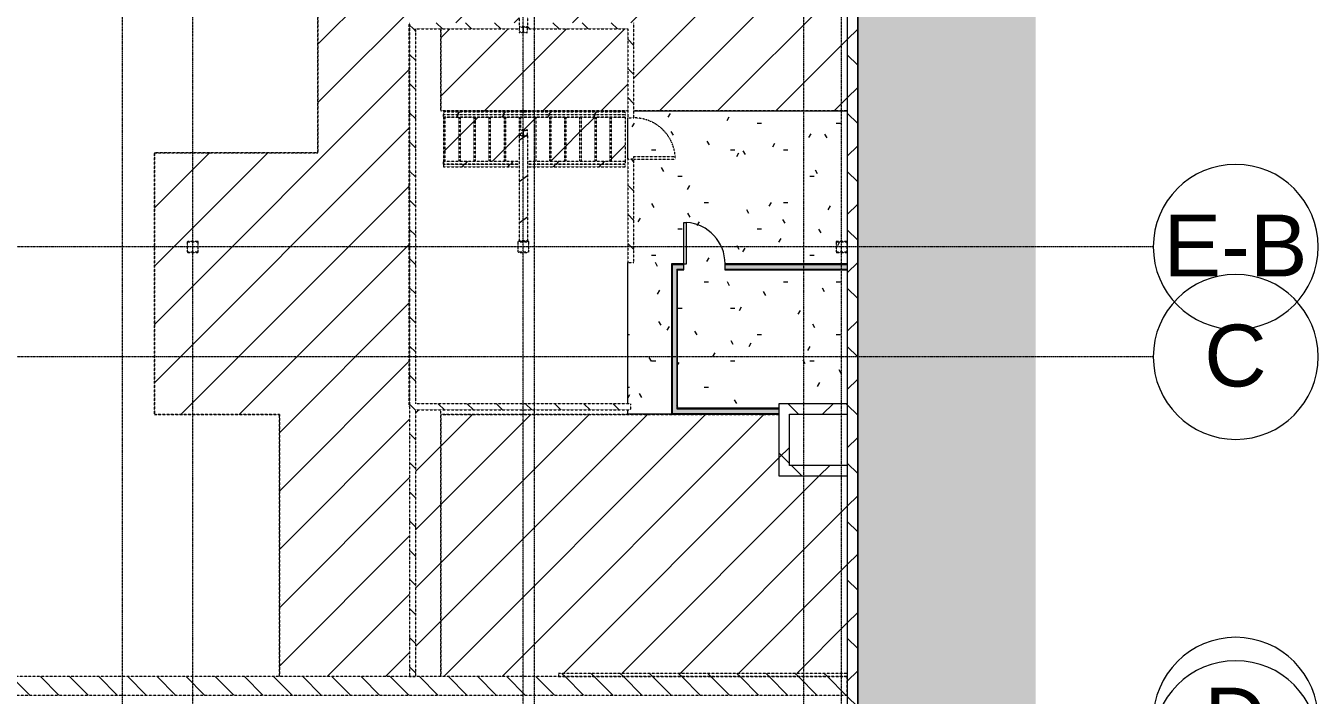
# Model space of a CAD drawing. Header units: inches. Extents: x -4124 to 2030, y 10168 to 14873.
# Drawn here: x 1090 to 2030, y 10835 to 11322 of the extents above; entities that cross this region are included whole.
import ezdxf

# ---------------------------------------------------------------- set-up
doc = ezdxf.new("R2010")
doc.units = ezdxf.units.IN
doc.header["$MEASUREMENT"] = 0
doc.linetypes.add('Demolished', pattern=[0.1875, 0.125, -0.0625])
doc.linetypes.add('Grid Line 1_2_', pattern=[0.875, 0.5, -0.125, 0.125, -0.125])
for name, color, linetype, lineweight in [('A-DOOR', 31, 'Demolished', 9), ('A-FLOR', 192, 'Demolished', 9), ('A-FLOR-HRAL', 11, 'Demolished', 9), ('A-FLOR-PATT', 8, 'Demolished', 9), ('A-ROOF', 132, 'Demolished', 9), ('A-ROOF-PATT', 132, 'Demolished', 9), ('A-WALL', 113, 'Continuous', 9), ('A-WALL-PATT', 111, 'Continuous', 13), ('I-WALL', 2, 'Demolished', 9), ('S-BEAM', 12, 'Continuous', 9), ('S-COLS', 52, 'Continuous', 9), ('S-GRID', 1, 'Continuous', 9), ('S-GRID-IDEN', 1, 'Continuous', 9), ('S-STRS', 31, 'Demolished', 9)]:
    doc.layers.add(name, color=color, linetype=linetype, lineweight=lineweight)
doc.styles.add('Arial', font='arial.ttf', dxfattribs={"height": 45})
pattern_1 = [(51.925, (2588.747, 0), (-16.61813, 21.213395), [])]
pattern_2 = [(45, (3272.782, 0), (-21.2132, 21.2132), [])]
pattern_3 = [(51.925, (-700.975, 0), (-16.61813, 21.213395), [])]
pattern_4 = [(0, (3272.782, 0), (76.8, 19.2), [3.168, -54.432, 3.168, -54.432, -307.2]), (0, (3272.782, 0), (76.8, 19.2), [-115.2, 3.168, -112.032, 3.168, -54.432, -134.4]), (0, (3272.782, 0), (76.8, 19.2), [-288, 3.168, -35.232, 3.168, -92.832]), (120, (3301.582, 9.6), (-55.027688, 56.91075), [3.168, -54.432, 3.168, -54.432, -307.2]), (120, (3301.582, 9.6), (-55.027688, 56.91075), [-115.2, 3.168, -112.032, 3.168, -54.432, -134.4]), (120, (3301.582, 9.6), (-55.027688, 56.91075), [-288, 3.168, -35.232, 3.168, -92.832]), (240, (3311.182, 48), (-21.772312, -76.11075), [3.168, -54.432, 3.168, -54.432, -307.2]), (240, (3311.182, 48), (-21.772312, -76.11075), [-115.2, 3.168, -112.032, 3.168, -54.432, -134.4]), (240, (3311.182, 48), (-21.772312, -76.11075), [-288, 3.168, -35.232, 3.168, -92.832])]
pattern_5 = [(135, (3272.782, 0), (-10.606602, -10.606602), [])]
pattern_6 = [(45, (3272.782, 0), (-21.2132, 21.2132), []), (135, (3272.782, 0), (-21.2132, -21.2132), [])]
pattern_7 = [(35.264, (0, 5713.223), (-21.21295, 15.00037), [])]
pattern_8 = [(35.264, (0, 5568.672), (-7.07116, 24.99999), [])]

# ---------------------------------------------------------------- blocks, each defined once
blk = doc.blocks.new('HSS-Hollow Structural Section-Column - HSS8X8X1_4-V41-DEMO PLAN - MEZZ')
at = {"layer": 'S-COLS', "linetype": 'Demolished'}
h = blk.add_hatch(dxfattribs=at)
h.set_pattern_fill('FP_16', color=1, style=0, pattern_type=2)
h.set_pattern_definition([(135, (2061.703, -11161.395), (-10.606602, -10.606602), [])])
h.paths.add_polyline_path([(4, -3.53), (4, 3.53), (3.77, 3.53), (3.77, -3.53)], flags=0)
h.paths.add_polyline_path([(3.53, -4), (3.86, -3.86), (4, -3.53), (3.66, -3.77)], flags=0)
h.paths.add_polyline_path([(3.53, -4), (3.53, -3.77), (-3.53, -3.77), (-3.53, -4)], flags=0)
h.paths.add_polyline_path([(-4, -3.53), (-3.77, -3.53), (-3.77, 3.53), (-4, 3.53)], flags=0)
h.paths.add_polyline_path([(-3.53, -4), (-3.77, -3.66), (-4, -3.53), (-3.77, -3.9), (-3.7, -3.93)], flags=0)
h.paths.add_polyline_path([(3.53, 4), (-3.53, 4), (-3.53, 3.77), (3.53, 3.77)], flags=0)
h.paths.add_polyline_path([(4, 3.53), (3.77, 3.9), (3.53, 4), (3.77, 3.66)], flags=0)
h.paths.add_polyline_path([(-4, 3.53), (-3.66, 3.77), (-3.53, 4), (-3.86, 3.86)], flags=0)
at = {"layer": 'S-COLS', "color": 10, "linetype": 'Demolished', "lineweight": 15}
for p, q in [((-4, 3.53), (-4, -3.53)), ((-3.77, -3.53), (-3.77, 3.53)), ((3.53, 4), (-3.53, 4)), ((-3.53, 3.77), (3.53, 3.77)), ((3.77, 3.53), (3.77, -3.53)), ((4, -3.53), (4, 3.53)), ((3.53, -3.77), (-3.53, -3.77)), ((-3.53, -4), (3.53, -4))]:
    blk.add_line(p, q, dxfattribs=at)
for centre, radius, start, end in [((-3.53, 3.53), 0.466, 90, 180), ((-3.53, 3.53), 0.233, 90, 180), ((3.53, 3.53), 0.466, 360, 90), ((3.53, 3.53), 0.233, 0, 90), ((-3.53, -3.53), 0.466, 180, 270), ((-3.53, -3.53), 0.233, 180, 270), ((3.53, -3.53), 0.466, 270, 360), ((3.53, -3.53), 0.233, 270, 0)]:
    blk.add_arc(centre, radius, start, end, dxfattribs=at)
blk = doc.blocks.new('HSS-Hollow Structural Section-Column - HSS8X8X1_4-V43-DEMO PLAN - MEZZ')
at = {"layer": 'S-COLS', "linetype": 'Demolished'}
h = blk.add_hatch(dxfattribs=at)
h.set_pattern_fill('FP_28', color=1, style=0, pattern_type=2)
h.set_pattern_definition([(135, (1821.203, -11161.395), (-10.606602, -10.606602), [])])
h.paths.add_polyline_path([(-3, -4), (3.53, -4), (3.53, -3.77), (-3.53, -3.77), (-3.53, -4)], flags=0)
h.paths.add_polyline_path([(-4, -3.53), (-3.77, -3.53), (-3.77, 3.53), (-4, 3.53)], flags=0)
h.paths.add_polyline_path([(-3.53, -4), (-3.77, -3.66), (-4, -3.53), (-3.77, -3.9), (-3.7, -3.93)], flags=0)
h.paths.add_polyline_path([(4, -3.53), (4, 3.53), (3.77, 3.53), (3.77, -3.53)], flags=0)
h.paths.add_polyline_path([(3.53, -4), (3.86, -3.86), (4, -3.53), (3.66, -3.77)], flags=0)
h.paths.add_polyline_path([(-3.53, 4), (-3.53, 3.77), (3.53, 3.77), (3.53, 4), (-3, 4)], flags=0)
h.paths.add_polyline_path([(-4, 3.53), (-3.66, 3.77), (-3.53, 4), (-3.86, 3.86)], flags=0)
h.paths.add_polyline_path([(4, 3.53), (3.77, 3.9), (3.53, 4), (3.77, 3.66)], flags=0)
at = {"layer": 'S-COLS', "color": 10, "linetype": 'Demolished', "lineweight": 15}
for p, q in [((-4, 3.53), (-4, -3.53)), ((-3.77, -3.53), (-3.77, 3.53)), ((3.53, 4), (-3.53, 4)), ((-3.53, 3.77), (3.53, 3.77)), ((3.77, 3.53), (3.77, -3.53)), ((4, -3.53), (4, 3.53)), ((3.53, -3.77), (-3.53, -3.77)), ((-3.53, -4), (3.53, -4))]:
    blk.add_line(p, q, dxfattribs=at)
for centre, radius, start, end in [((-3.53, 3.53), 0.466, 90, 180), ((-3.53, 3.53), 0.233, 90, 180), ((3.53, 3.53), 0.466, 360, 90), ((3.53, 3.53), 0.233, 0, 90), ((-3.53, -3.53), 0.466, 180, 270), ((-3.53, -3.53), 0.233, 180, 270), ((3.53, -3.53), 0.466, 270, 360), ((3.53, -3.53), 0.233, 270, 0)]:
    blk.add_arc(centre, radius, start, end, dxfattribs=at)
blk = doc.blocks.new('Top Rail Type - Top Rail_Internal_-1228903-DEMO PLAN - MEZZ')
at = {"layer": 'A-FLOR-HRAL'}
h = blk.add_hatch(dxfattribs=at)
h.set_pattern_fill('FP_55', color=20, style=0, pattern_type=2)
h.set_pattern_definition(pattern_3)
h.paths.add_polyline_path([(-1758.2, 11221.65), (-1747.2, 11221.65), (-1747.2, 11223.65), (-1818.2, 11223.65), (-1818.2, 11221.65), (-1782.92, 11221.65)], flags=0)
h.paths.add_polyline_path([(-1866.54, 11221.65), (-1824.2, 11221.65), (-1824.2, 11223.65), (-1879.2, 11223.65), (-1879.2, 11221.65)], flags=0)
at = {"layer": 'A-FLOR-HRAL', "color": 1}
for p, q in [((-1879.2, 11221.65), (-1879.2, 11223.65)), ((-1879.2, 11223.65), (-1824.2, 11223.65)), ((-1824.2, 11221.65), (-1879.2, 11221.65)), ((-1818.2, 11223.65), (-1747.2, 11223.65)), ((-1747.2, 11221.65), (-1818.2, 11221.65)), ((-1747.2, 11223.65), (-1747.2, 11221.65))]:
    blk.add_line(p, q, dxfattribs=at)
blk = doc.blocks.new('Top Rail Type - Top Rail_Internal_-V44-DEMO PLAN - MEZZ')
at = {"layer": 'A-FLOR-HRAL', "color": 1}
for p, q in [((-1879.2, 11223.65), (-1879.2, 11221.65)), ((-1879.2, 11223.65), (-1824.2, 11223.65)), ((-1879.2, 11221.65), (-1824.2, 11221.65)), ((-1818.2, 11223.65), (-1747.2, 11223.65)), ((-1818.2, 11221.65), (-1747.2, 11221.65)), ((-1747.2, 11223.65), (-1747.2, 11221.65))]:
    blk.add_line(p, q, dxfattribs=at)
blk = doc.blocks.new('Top Rail Type - Top Rail_Internal_-1228914-DEMO PLAN - MEZZ')
at = {"layer": 'A-FLOR-HRAL'}
h = blk.add_hatch(dxfattribs=at)
h.set_pattern_fill('FP_55', color=20, style=0, pattern_type=2)
h.set_pattern_definition(pattern_3)
h.paths.add_polyline_path([(-1747.2, 11255.65), (-1747.2, 11257.65), (-1879.2, 11257.65), (-1879.2, 11255.65), (-1758.2, 11255.65)], flags=0)
at = {"layer": 'A-FLOR-HRAL', "color": 1}
for p, q in [((-1879.2, 11255.65), (-1879.2, 11257.65)), ((-1879.2, 11257.65), (-1747.2, 11257.65)), ((-1747.2, 11257.65), (-1747.2, 11255.65)), ((-1747.2, 11255.65), (-1879.2, 11255.65))]:
    blk.add_line(p, q, dxfattribs=at)
blk = doc.blocks.new('Top Rail Type - Top Rail_Internal_-V45-DEMO PLAN - MEZZ')
at = {"layer": 'A-FLOR-HRAL', "color": 1}
for p, q in [((-1879.2, 11257.65), (-1879.2, 11255.65)), ((-1879.2, 11257.65), (-1747.2, 11257.65)), ((-1747.2, 11257.65), (-1747.2, 11255.65)), ((-1879.2, 11255.65), (-1747.2, 11255.65))]:
    blk.add_line(p, q, dxfattribs=at)
blk = doc.blocks.new('Single-Flush - 30_ x 80_-1243739-DEMO PLAN - MEZZ')
at = {"layer": 'A-DOOR', "color": 10, "lineweight": 15}
for p, q in [((13, 2.25), (13, 32.25)), ((15, 32.25), (13, 32.25)), ((15, 2.25), (15, 32.25)), ((15, 2.25), (13, 2.25))]:
    blk.add_line(p, q, dxfattribs=at)
at = {"layer": 'A-DOOR', "color": 1}
blk.add_arc((15, 2.25), 30.07, 93.81407, 180, dxfattribs=at)
blk = doc.blocks.new('Single-Flush - 30_ x 80_-1225038-DEMO PLAN - MEZZ')
at = {"layer": 'A-DOOR', "linetype": 'Continuous'}
for p, q in [((13, -2.25), (13, -32.25)), ((15, -2.25), (13, -2.25)), ((15, -2.25), (15, -32.25)), ((15, -32.25), (13, -32.25))]:
    blk.add_line(p, q, dxfattribs=at)
blk.add_arc((15, -2.25), 30.07, 180, 266.18593, dxfattribs=at)
blk = doc.blocks.new('HSS-Hollow Structural Section-Column - HSS8X8X1_4-V49-DEMO PLAN - MEZZ')
at = {"layer": 'S-COLS', "linetype": 'Demolished'}
h = blk.add_hatch(dxfattribs=at)
h.set_pattern_fill('FP_40', color=1, style=0, pattern_type=2)
h.set_pattern_definition([(135, (1589.641, -11161.395), (-10.606602, -10.606602), [])])
h.paths.add_polyline_path([(4, -3.53), (4, 3.53), (3.77, 3.53), (3.77, -3.53)], flags=0)
h.paths.add_polyline_path([(3.53, -4), (3.86, -3.86), (4, -3.53), (3.66, -3.77)], flags=0)
h.paths.add_polyline_path([(3.53, -4), (3.53, -3.77), (-3.53, -3.77), (-3.53, -4)], flags=0)
h.paths.add_polyline_path([(-4, -3.53), (-3.77, -3.53), (-3.77, 3.53), (-4, 3.53)], flags=0)
h.paths.add_polyline_path([(-3.53, -4), (-3.77, -3.66), (-4, -3.53), (-3.77, -3.9), (-3.7, -3.93)], flags=0)
h.paths.add_polyline_path([(-3.53, 4), (-3.53, 3.77), (3.53, 3.77), (3.53, 4)], flags=0)
h.paths.add_polyline_path([(-4, 3.53), (-3.66, 3.77), (-3.53, 4), (-3.86, 3.86)], flags=0)
h.paths.add_polyline_path([(4, 3.53), (3.77, 3.9), (3.53, 4), (3.77, 3.66)], flags=0)
at = {"layer": 'S-COLS', "color": 10, "linetype": 'Demolished', "lineweight": 15}
for p, q in [((-4, 3.53), (-4, -3.53)), ((-3.77, -3.53), (-3.77, 3.53)), ((3.53, 4), (-3.53, 4)), ((-3.53, 3.77), (3.53, 3.77)), ((3.77, 3.53), (3.77, -3.53)), ((4, -3.53), (4, 3.53)), ((3.53, -3.77), (-3.53, -3.77)), ((-3.53, -4), (3.53, -4))]:
    blk.add_line(p, q, dxfattribs=at)
for centre, radius, start, end in [((-3.53, 3.53), 0.466, 90, 180), ((-3.53, 3.53), 0.233, 90, 180), ((3.53, 3.53), 0.466, 360, 90), ((3.53, 3.53), 0.233, 0, 90), ((-3.53, -3.53), 0.466, 180, 270), ((-3.53, -3.53), 0.233, 180, 270), ((3.53, -3.53), 0.466, 270, 360), ((3.53, -3.53), 0.233, 270, 0)]:
    blk.add_arc(centre, radius, start, end, dxfattribs=at)
blk = doc.blocks.new('Walls 1 - Walls 1-1277454-DEMO PLAN - MEZZ')
at = {"layer": 'A-ROOF', "linetype": 'Continuous'}
blk.add_hatch(color=161, dxfattribs=at).paths.add_polyline_path([(-1448.44, 10380.08), (-1448.44, 11927.42), (-1956.88, 11927.42), (-1956.83, 11915.82), (-1585.45, 11918.85), (-1585.45, 11774.15), (-1577.83, 11774.15), (-1577.83, 10643.01), (-1938.58, 10642.37), (-1938.58, 10381.41), (-1577.83, 10380.43)], flags=0)
blk.add_line((-1577.83, 11774.15), (-1577.83, 10643.01), dxfattribs=at)
blk = doc.blocks.new('W-Wide Flange - bracing-1594453-DEMO PLAN - MEZZ')
at = {"layer": 'S-BEAM', "linetype": 'Demolished'}
h = blk.add_hatch(dxfattribs=at)
h.set_pattern_fill('FP_66', color=20, style=0, pattern_type=2)
h.set_pattern_definition([(35.264, (0, 5717.198), (-21.21295, 15.00037), [])])
h.paths.add_polyline_path([(-1824.2, 11321.52), (-1818.2, 11321.52), (-1818.2, 11398.04), (-1824.2, 11398.04), (-1824.2, 11322.73)], flags=0)
h = blk.add_hatch(dxfattribs=at)
h.set_pattern_fill('FP_65', color=20, style=0, pattern_type=2)
h.set_pattern_definition(pattern_7)
h.paths.add_polyline_path([(-1824.2, 11317.55), (-1822, 11317.55), (-1822, 11321.26), (-1824.2, 11321.26), (-1824.2, 11319.9)], flags=0)
h = blk.add_hatch(dxfattribs=at)
h.set_pattern_fill('FP_65', color=20, style=0, pattern_type=2)
h.set_pattern_definition(pattern_7)
h.paths.add_polyline_path([(-1820.4, 11317.55), (-1818.2, 11317.57), (-1818.2, 11321.26), (-1820.4, 11321.26), (-1820.4, 11317.57)], flags=0)
at = {"layer": 'S-BEAM', "color": 1, "linetype": 'Demolished'}
for p, q in [((-1824.2, 11398.04), (-1818.2, 11398.04)), ((-1824.2, 11398.04), (-1824.2, 11321.52)), ((-1818.2, 11398.04), (-1818.2, 11321.52)), ((-1818.2, 11321.52), (-1824.2, 11321.52)), ((-1824.2, 11321.52), (-1824.2, 11321.26)), ((-1824.2, 11321.26), (-1822, 11321.26)), ((-1824.2, 11321.26), (-1824.2, 11317.55)), ((-1822, 11317.55), (-1824.2, 11317.55)), ((-1824.2, 11317.55), (-1824.2, 11317.28)), ((-1824.2, 11317.28), (-1818.2, 11317.28)), ((-1821.32, 11320.77), (-1821.32, 11318.03)), ((-1821.09, 11318.03), (-1821.09, 11320.77)), ((-1820.4, 11321.26), (-1818.2, 11321.26)), ((-1818.2, 11317.55), (-1820.4, 11317.55)), ((-1818.2, 11321.26), (-1818.2, 11321.52)), ((-1818.2, 11317.55), (-1818.2, 11321.26)), ((-1818.2, 11317.28), (-1818.2, 11317.55))]:
    blk.add_line(p, q, dxfattribs=at)
for centre, start_param, end_param in [((-1822, 11320.77), 0, 1.570796), ((-1822, 11318.03), 4.712389, 6.283185), ((-1820.4, 11320.77), 1.570796, 3.141593), ((-1820.4, 11318.03), 3.141593, 4.712389)]:
    blk.add_ellipse(centre, major_axis=(0.684, 0), ratio=0.707107, start_param=start_param, end_param=end_param, dxfattribs=at)
blk = doc.blocks.new('W-Wide Flange - bracing-1594724-DEMO PLAN - MEZZ')
at = {"layer": 'S-BEAM', "linetype": 'Demolished'}
h = blk.add_hatch(dxfattribs=at)
h.set_pattern_fill('FP_67', color=20, style=0, pattern_type=2)
h.set_pattern_definition(pattern_8)
h.paths.add_polyline_path([(-1822, 11242.53), (-1822, 11246.24), (-1824.2, 11246.24), (-1824.2, 11242.53)], flags=0)
h = blk.add_hatch(dxfattribs=at)
h.set_pattern_fill('FP_68', color=20, style=0, pattern_type=2)
h.set_pattern_definition([(35.264, (0, 5564.698), (-7.07116, 24.99999), [])])
h.paths.add_polyline_path([(-1818.2, 11165.75), (-1818.2, 11242.27), (-1824.2, 11242.27), (-1824.2, 11165.75)], flags=0)
h = blk.add_hatch(dxfattribs=at)
h.set_pattern_fill('FP_67', color=20, style=0, pattern_type=2)
h.set_pattern_definition(pattern_8)
h.paths.add_polyline_path([(-1820.4, 11242.53), (-1818.2, 11242.53), (-1818.2, 11246.24), (-1820.4, 11246.22), (-1820.4, 11242.73)], flags=0)
at = {"layer": 'S-BEAM', "color": 1, "linetype": 'Demolished'}
for p, q in [((-1818.2, 11246.51), (-1824.2, 11246.51)), ((-1824.2, 11246.51), (-1824.2, 11246.24)), ((-1824.2, 11246.24), (-1822, 11246.24)), ((-1824.2, 11246.24), (-1824.2, 11242.53)), ((-1822, 11242.53), (-1824.2, 11242.53)), ((-1824.2, 11242.53), (-1824.2, 11242.27)), ((-1824.2, 11242.27), (-1818.2, 11242.27)), ((-1824.2, 11242.27), (-1824.2, 11165.75)), ((-1821.32, 11245.76), (-1821.32, 11243.02)), ((-1821.09, 11243.02), (-1821.09, 11245.76)), ((-1820.4, 11246.24), (-1818.2, 11246.24)), ((-1818.2, 11242.53), (-1820.4, 11242.53)), ((-1818.2, 11246.24), (-1818.2, 11246.51)), ((-1818.2, 11242.53), (-1818.2, 11246.24)), ((-1818.2, 11242.27), (-1818.2, 11242.53)), ((-1818.2, 11242.27), (-1818.2, 11165.75)), ((-1818.2, 11165.75), (-1824.2, 11165.75))]:
    blk.add_line(p, q, dxfattribs=at)
for centre, start_param, end_param in [((-1822, 11245.76), 0, 1.570796), ((-1822, 11243.02), 4.712389, 6.283185), ((-1820.4, 11245.76), 1.570796, 3.141593), ((-1820.4, 11243.02), 3.141593, 4.712389)]:
    blk.add_ellipse(centre, major_axis=(0.684, 0), ratio=0.707107, start_param=start_param, end_param=end_param, dxfattribs=at)
blk = doc.blocks.new('Grid - Grid Head - Circle-50561-DEMO PLAN - MEZZ')
at = {"layer": 'S-GRID-IDEN'}
for start, end in [(360, 180), (180, 360)]:
    blk.add_arc((0, 0), 0.25, start, end, dxfattribs=at)

msp = doc.modelspace()

# ---------------------------------------------------------------- hatches: boundary and pattern name
at = {"layer": 'A-FLOR'}
h = msp.add_hatch(dxfattribs=at)
h.set_pattern_fill('FP_26', color=20, style=0, pattern_type=2)
h.set_pattern_definition(pattern_2)
h.paths.add_polyline_path([(1373.32844, 10848.82371), (1391.57844, 10848.82371), (1391.57844, 11042.77818), (1373.32844, 11042.77818), (1373.32844, 10888.74516)], flags=0)
h.paths.add_polyline_path([(1368.57844, 10848.82371), (1368.82844, 10848.82371), (1368.82844, 11045.02818), (1368.57844, 11045.02818), (1368.57844, 11324.39539), (1391.57844, 11324.39539), (1391.57844, 11439.89539), (1366.07844, 11439.89539), (1366.07844, 11402.89539), (1302.07844, 11402.89539), (1302.07844, 11229.89539), (1183.07844, 11229.89539), (1183.07844, 11039.39539), (1274.07844, 11039.39539), (1274.07844, 10848.82371), (1334.20344, 10848.82371)], flags=0)
h.paths.add_polyline_path([(1207.54444, 11157.39539), (1207.54444, 11157.62839), (1214.61244, 11157.62839), (1214.61244, 11157.39539)], flags=0)
h.paths.add_polyline_path([(1207.07844, 11157.86139), (1207.07844, 11164.92939), (1207.31144, 11164.92939), (1207.31144, 11157.86139)], flags=0)
h.paths.add_polyline_path([(1207.54444, 11157.39539), (1207.21493, 11157.53188), (1207.07844, 11157.86139), (1207.41701, 11157.62839)], flags=0)
h.paths.add_polyline_path([(1214.61244, 11157.39539), (1214.84544, 11157.73396), (1215.07844, 11157.86139), (1214.84544, 11157.4919), (1214.7772, 11157.46363)], flags=0)
h.paths.add_polyline_path([(1215.07844, 11164.92939), (1214.73987, 11165.16239), (1214.61244, 11165.39539), (1214.94195, 11165.2589), (1215.0102, 11165.09415)], flags=0)
h.paths.add_polyline_path([(1214.84544, 11157.86139), (1214.84544, 11164.92939), (1215.07844, 11164.92939), (1215.07844, 11157.86139)], flags=0)
h.paths.add_polyline_path([(1207.54444, 11165.39539), (1214.61244, 11165.39539), (1214.61244, 11165.16239), (1207.54444, 11165.16239)], flags=0)
h.paths.add_polyline_path([(1207.07844, 11164.92939), (1207.31144, 11165.29888), (1207.54444, 11165.39539), (1207.31144, 11165.05682)], flags=0)
h.paths.add_polyline_path([(1333.92219, 11407.39539), (1361.57844, 11407.39539), (1361.57844, 11536.39539), (1333.07844, 11536.39539), (1333.07844, 11407.39539)], flags=0)
h.paths.add_polyline_path([(1391.57844, 11444.39539), (1391.57844, 11705.88242), (1366.07844, 11705.88242), (1366.07844, 11444.39539), (1366.70152, 11444.39539)], flags=0)
h.paths.add_polyline_path([(1361.57844, 11540.89539), (1361.57844, 11562.93877), (1333.07844, 11562.93877), (1333.07844, 11540.89539), (1358.95344, 11540.89539)], flags=0)
h.paths.add_polyline_path([(1337.57844, 11567.43877), (1361.57844, 11567.43877), (1361.57844, 11705.88242), (1337.57844, 11705.88242), (1337.57844, 11570.89539)], flags=0)
h = msp.add_hatch(dxfattribs=at)
h.set_pattern_fill('FP_26', color=20, style=0, pattern_type=2)
h.set_pattern_definition(pattern_2)
h.paths.add_polyline_path([(1391.57844, 11260.27039), (1527.57844, 11260.27039), (1527.57844, 11319.89539), (1454.57844, 11319.89539), (1454.57844, 11317.28143), (1448.57844, 11317.28143), (1448.57844, 11319.89539), (1391.57844, 11319.89539), (1391.57844, 11304.21516)], flags=0)
h.paths.add_polyline_path([(1657.10128, 11260.27039), (1687.32844, 11260.27039), (1687.32844, 11528.39539), (1683.07844, 11528.39539), (1683.07844, 11705.88242), (1402.07844, 11705.88242), (1402.07844, 11528.39539), (1397.57844, 11528.39539), (1397.57844, 11705.88242), (1391.57844, 11705.88242), (1391.57844, 11444.39539), (1402.07844, 11444.39539), (1402.07844, 11324.39539), (1448.57844, 11324.39539), (1448.57844, 11398.04184), (1454.57844, 11398.04184), (1454.57844, 11324.39539), (1532.07844, 11324.39539), (1532.07844, 11260.27039)], flags=0)
h.paths.add_polyline_path([(1451.26299, 11317.69093), (1451.78526, 11317.79104), (1451.64368, 11318.03273), (1451.46321, 11318.03273), (1451.37162, 11317.79104)], flags=0)
h.paths.add_polyline_path([(1391.57844, 11324.39539), (1397.57844, 11324.39539), (1397.57844, 11439.89539), (1391.57844, 11439.89539), (1391.57844, 11365.39539)], flags=0)
h.paths.add_polyline_path([(1448.04444, 11398.39539), (1447.71493, 11398.53188), (1447.57844, 11398.86139), (1447.91701, 11398.62839)], flags=0)
h.paths.add_polyline_path([(1454.57844, 11398.39539), (1448.04444, 11398.39539), (1448.04444, 11398.62839), (1455.11244, 11398.62839), (1455.11244, 11398.39539)], flags=0)
h.paths.add_polyline_path([(1455.11244, 11398.39539), (1455.34544, 11398.73396), (1455.57844, 11398.86139), (1455.34544, 11398.4919), (1455.2772, 11398.46363)], flags=0)
h.paths.add_polyline_path([(1679.60694, 11398.39539), (1679.27743, 11398.53188), (1679.14094, 11398.86139), (1679.47951, 11398.62839)], flags=0)
h.paths.add_polyline_path([(1686.67494, 11398.39539), (1679.60694, 11398.39539), (1679.60694, 11398.62839), (1686.67494, 11398.62839)], flags=0)
h.paths.add_polyline_path([(1686.67494, 11398.39539), (1686.90794, 11398.73396), (1687.14094, 11398.86139), (1686.90794, 11398.4919), (1686.8397, 11398.46363)], flags=0)
h.paths.add_polyline_path([(1447.81144, 11398.86139), (1447.57844, 11398.86139), (1447.57844, 11405.92939), (1447.81144, 11405.92939)], flags=0)
h.paths.add_polyline_path([(1455.57844, 11405.92939), (1455.23987, 11406.16239), (1455.11244, 11406.39539), (1455.44195, 11406.2589), (1455.5102, 11406.09415)], flags=0)
h.paths.add_polyline_path([(1455.57844, 11398.86139), (1455.34544, 11398.86139), (1455.34544, 11405.92939), (1455.57844, 11405.92939)], flags=0)
h.paths.add_polyline_path([(1679.37394, 11398.86139), (1679.14094, 11398.86139), (1679.14094, 11405.92939), (1679.37394, 11405.92939)], flags=0)
h.paths.add_polyline_path([(1687.14094, 11405.92939), (1686.80237, 11406.16239), (1686.67494, 11406.39539), (1687.00445, 11406.2589), (1687.0727, 11406.09415)], flags=0)
h.paths.add_polyline_path([(1687.14094, 11398.86139), (1686.90794, 11398.86139), (1686.90794, 11405.92939), (1687.14094, 11405.92939)], flags=0)
h.paths.add_polyline_path([(1448.04444, 11406.39539), (1455.11244, 11406.39539), (1455.11244, 11406.16239), (1448.04444, 11406.16239)], flags=0)
h.paths.add_polyline_path([(1447.57844, 11405.92939), (1447.81144, 11406.29888), (1448.04444, 11406.39539), (1447.81144, 11406.05682)], flags=0)
h.paths.add_polyline_path([(1679.60694, 11406.39539), (1686.67494, 11406.39539), (1686.67494, 11406.16239), (1679.60694, 11406.16239)], flags=0)
h.paths.add_polyline_path([(1679.14094, 11405.92939), (1679.37394, 11406.29888), (1679.60694, 11406.39539), (1679.37394, 11406.05682)], flags=0)
h = msp.add_hatch(dxfattribs=at)
h.set_pattern_fill('FP_26', color=20, style=0, pattern_type=2)
h.set_pattern_definition(pattern_2)
h.paths.add_polyline_path([(1477.07844, 10848.82371), (1477.07844, 10851.14539), (1687.32844, 10851.14539), (1687.32844, 10994.77818), (1637.57844, 10994.77818), (1637.57844, 11039.39539), (1391.57844, 11039.39539), (1391.57844, 10848.82371), (1442.28668, 10848.82371)], flags=0)
at = {"layer": 'A-FLOR-PATT', "linetype": 'Continuous'}
h = msp.add_hatch(dxfattribs=at)
h.set_pattern_fill('FP_45', style=0, pattern_type=2)
h.set_pattern_definition(pattern_4)
h.paths.add_polyline_path([(1527.57844, 11039.65318), (1559.32844, 11039.65318), (1559.32844, 11149.14539), (1568.32844, 11149.14539), (1568.32844, 11144.64539), (1563.82844, 11144.64539), (1563.82844, 11044.15318), (1637.57844, 11044.15318), (1637.57844, 11047.27818), (1687.32844, 11047.27818), (1687.27354, 11144.64539), (1598.32844, 11144.64539), (1598.32844, 11149.14539), (1687.32844, 11149.14539), (1687.32844, 11260.27039), (1532.07844, 11260.27039), (1532.07844, 11255.14539), (1527.57844, 11255.14539), (1527.57844, 11225.14539), (1532.07844, 11225.14539), (1532.07844, 11149.96178), (1527.57844, 11149.96178), (1527.57844, 11047.27818), (1529.82844, 11047.27818), (1529.82844, 11042.77818), (1527.57844, 11042.77818)], flags=0)
h.paths.add_polyline_path([(1679.60694, 11157.39539), (1679.27743, 11157.53188), (1679.14094, 11157.86139), (1679.47951, 11157.62839)], flags=0)
h.paths.add_polyline_path([(1686.67494, 11157.39539), (1679.60694, 11157.39539), (1679.60694, 11157.62839), (1686.67494, 11157.62839)], flags=0)
h.paths.add_polyline_path([(1686.67494, 11157.39539), (1686.90794, 11157.73396), (1687.14094, 11157.86139), (1686.90794, 11157.4919), (1686.8397, 11157.46363)], flags=0)
h.paths.add_polyline_path([(1687.14094, 11164.92939), (1686.80237, 11165.16239), (1686.67494, 11165.39539), (1687.00445, 11165.2589), (1687.0727, 11165.09415)], flags=0)
h.paths.add_polyline_path([(1686.90794, 11157.86139), (1686.90794, 11164.92939), (1687.14094, 11164.92939), (1687.14094, 11157.86139)], flags=0)
h.paths.add_polyline_path([(1679.37394, 11157.86139), (1679.14094, 11157.86139), (1679.14094, 11164.92939), (1679.37394, 11164.92939)], flags=0)
h.paths.add_polyline_path([(1679.60694, 11165.39539), (1686.67494, 11165.39539), (1686.67494, 11165.16239), (1679.60694, 11165.16239)], flags=0)
h.paths.add_polyline_path([(1679.14094, 11164.92939), (1679.37394, 11165.29888), (1679.60694, 11165.39539), (1679.37394, 11165.05682)], flags=0)
at = {"layer": 'A-ROOF-PATT'}
h = msp.add_hatch(dxfattribs=at)
h.set_pattern_fill('FP_53', color=1, style=0, pattern_type=2)
h.set_pattern_definition(pattern_5)
h.paths.add_polyline_path([(1274.07844, 10835.38597), (1334.20344, 10835.38597), (1334.20344, 10848.82371), (246.57844, 10848.82371), (246.57844, 10835.38597), (1155.37753, 10835.38597)], flags=0)
h = msp.add_hatch(dxfattribs=at)
h.set_pattern_fill('FP_53', color=1, style=0, pattern_type=2)
h.set_pattern_definition(pattern_5)
h.paths.add_polyline_path([(1424.42218, 10835.38597), (1687.32844, 10835.38597), (1687.32844, 10848.82371), (1334.20344, 10848.82371), (1334.20344, 10835.38597), (1406.23941, 10835.38597)], flags=0)
at = {"layer": 'A-WALL-PATT', "lineweight": 9}
h = msp.add_hatch(dxfattribs=at)
h.set_pattern_fill('FP_64', style=0, pattern_type=2)
h.set_pattern_definition(pattern_6)
h.paths.add_polyline_path([(1687.32844, 10642.9944), (1694.95344, 10643.00784), (1694.95344, 11774.14539), (1687.32844, 11774.14539), (1687.32844, 10643.00784)], flags=0)
at = {"layer": 'A-WALL-PATT', "linetype": 'Demolished', "lineweight": 9}
h = msp.add_hatch(dxfattribs=at)
h.set_pattern_fill('FP_53', color=1, style=0, pattern_type=2)
h.set_pattern_definition(pattern_5)
h.paths.add_polyline_path([(1527.57844, 11319.89539), (1527.57844, 11324.39539), (1454.57844, 11324.39539), (1454.57844, 11319.89539), (1489.86003, 11319.89539)], flags=0)
h.paths.add_polyline_path([(1394.93194, 11319.89539), (1448.57844, 11319.89539), (1448.57844, 11324.39539), (1368.82844, 11324.39539), (1368.82844, 11319.89539), (1391.57844, 11319.89539)], flags=0)
h.paths.add_polyline_path([(1451.46321, 11320.77277), (1451.69368, 11320.77277), (1451.69368, 11321.03201), (1451.46321, 11321.01446)], flags=0)
h.paths.add_polyline_path([(1451.69368, 11321.19138), (1451.69368, 11321.20668), (1451.46321, 11321.19138)], flags=0)
h = msp.add_hatch(dxfattribs=at)
h.set_pattern_fill('FP_53', color=1, style=0, pattern_type=2)
h.set_pattern_definition(pattern_5)
h.paths.add_polyline_path([(1527.57844, 11149.96178), (1532.07844, 11149.96178), (1532.07844, 11225.14539), (1527.57844, 11225.14539)], flags=0)
h.paths.add_polyline_path([(1532.07844, 11255.14539), (1532.07844, 11324.39539), (1527.57844, 11324.39539), (1527.57844, 11255.14539)], flags=0)
h = msp.add_hatch(dxfattribs=at)
h.set_pattern_fill('FP_53', color=1, style=0, pattern_type=2)
h.set_pattern_definition(pattern_5)
h.paths.add_polyline_path([(1368.82844, 10848.82371), (1373.32844, 10848.82371), (1373.32844, 11319.89539), (1368.82844, 11319.89539), (1368.82844, 10888.74516)], flags=0)
at = {"layer": 'A-WALL-PATT', "lineweight": 9}
h = msp.add_hatch(dxfattribs=at)
h.set_pattern_fill('FP_69', style=0, pattern_type=2)
h.set_pattern_definition(pattern_4)
h.paths.add_polyline_path([(1563.82844, 11043.65318), (1563.82844, 11144.64539), (1563.32844, 11144.64539), (1563.32844, 11043.65318)], flags=0)
at = {"layer": 'A-WALL-PATT', "linetype": 'Demolished', "lineweight": 9}
h = msp.add_hatch(dxfattribs=at)
h.set_pattern_fill('FP_53', color=1, style=0, pattern_type=2)
h.set_pattern_definition(pattern_5)
h.paths.add_polyline_path([(1529.82844, 11042.77818), (1529.82844, 11047.27818), (1373.32844, 11047.27818), (1373.32844, 11042.77818), (1527.57844, 11042.77818)], flags=0)
at = {"layer": 'A-WALL-PATT', "lineweight": 9}
h = msp.add_hatch(dxfattribs=at)
h.set_pattern_fill('FP_64', style=0, pattern_type=2)
h.set_pattern_definition(pattern_6)
h.paths.add_polyline_path([(1637.57844, 10994.77818), (1645.20344, 10994.77818), (1645.20344, 11047.27818), (1637.57844, 11047.27818), (1637.57844, 10995.7229)], flags=0)
h = msp.add_hatch(dxfattribs=at)
h.set_pattern_fill('FP_64', style=0, pattern_type=2)
h.set_pattern_definition(pattern_6)
h.paths.add_polyline_path([(1687.32844, 11039.65318), (1687.32844, 11047.27818), (1645.20344, 11047.27818), (1645.20344, 11039.65318), (1685.99264, 11039.65318)], flags=0)
h = msp.add_hatch(dxfattribs=at)
h.set_pattern_fill('FP_69', style=0, pattern_type=2)
h.set_pattern_definition(pattern_4)
h.paths.add_polyline_path([(1563.32844, 11039.65318), (1637.57844, 11039.65318), (1637.57844, 11040.15318), (1559.82844, 11040.15318), (1559.83083, 11039.65318)], flags=0)
h = msp.add_hatch(dxfattribs=at)
h.set_pattern_fill('FP_64', style=0, pattern_type=2)
h.set_pattern_definition(pattern_6)
h.paths.add_polyline_path([(1645.20344, 10994.77818), (1687.32844, 10994.77818), (1687.32844, 11002.40318), (1645.20344, 11002.40318), (1645.20344, 10998.59068)], flags=0)
at = {"layer": 'A-WALL-PATT', "linetype": 'Demolished', "lineweight": 9}
h = msp.add_hatch(dxfattribs=at)
h.set_pattern_fill('FP_53', color=1, style=0, pattern_type=2)
h.set_pattern_definition(pattern_5)
h.paths.add_polyline_path([(1657.10128, 10848.82371), (1687.32844, 10848.82371), (1687.24361, 10851.14539), (1477.07844, 10851.14539), (1477.07844, 10848.82371), (1641.39094, 10848.82371)], flags=0)
at = {"layer": 'I-WALL', "linetype": 'Continuous'}
h = msp.add_hatch(color=133, dxfattribs=at)
h.paths.add_polyline_path([(1657.10128, 11145.14539), (1687.32844, 11145.14539), (1687.2756, 11148.64539), (1598.32844, 11148.64539), (1598.32844, 11145.14539)], flags=0)
h.paths.add_polyline_path([(1559.82844, 11145.14539), (1568.32844, 11145.14539), (1568.32844, 11148.64539), (1559.82844, 11148.64539)], flags=0)
for points in [[(1559.82844, 11040.15318), (1563.32844, 11040.15318), (1563.32844, 11145.14539), (1559.82844, 11145.14539), (1559.82844, 11096.48016)], [(1563.32844, 11040.15318), (1637.57844, 11040.15318), (1637.57844, 11043.65318), (1563.32844, 11043.65318)]]:
    msp.add_hatch(color=133, dxfattribs=at).paths.add_polyline_path(points, flags=0)
at = {"layer": 'S-STRS'}
h = msp.add_hatch(dxfattribs=at)
h.set_pattern_fill('FP_54', color=20, style=0, pattern_type=2)
h.set_pattern_definition(pattern_1)
h.paths.add_polyline_path([(1514.57844, 11257.64539), (1525.57844, 11257.64539), (1525.57844, 11259.64539), (1393.57844, 11259.64539), (1393.57844, 11257.64539), (1503.57844, 11257.64539)], flags=0)
h = msp.add_hatch(dxfattribs=at)
h.set_pattern_fill('FP_26', color=20, style=0, pattern_type=2)
h.set_pattern_definition(pattern_2)
h.paths.add_polyline_path([(1404.57844, 11223.64539), (1404.57844, 11255.64539), (1393.57844, 11255.64539), (1393.57844, 11223.64539)], flags=0)
h = msp.add_hatch(dxfattribs=at)
h.set_pattern_fill('FP_26', color=20, style=0, pattern_type=2)
h.set_pattern_definition(pattern_2)
h.paths.add_polyline_path([(1404.57844, 11223.64539), (1415.57844, 11223.64539), (1415.57844, 11255.64539), (1404.57844, 11255.64539)], flags=0)
h = msp.add_hatch(dxfattribs=at)
h.set_pattern_fill('FP_26', color=20, style=0, pattern_type=2)
h.set_pattern_definition(pattern_2)
h.paths.add_polyline_path([(1426.57844, 11223.64539), (1426.57844, 11255.64539), (1415.57844, 11255.64539), (1415.57844, 11223.64539)], flags=0)
h = msp.add_hatch(dxfattribs=at)
h.set_pattern_fill('FP_26', color=20, style=0, pattern_type=2)
h.set_pattern_definition(pattern_2)
h.paths.add_polyline_path([(1437.57844, 11223.64539), (1437.57844, 11255.64539), (1426.57844, 11255.64539), (1426.57844, 11223.64539)], flags=0)
h = msp.add_hatch(dxfattribs=at)
h.set_pattern_fill('FP_26', color=20, style=0, pattern_type=2)
h.set_pattern_definition(pattern_2)
h.paths.add_polyline_path([(1448.57844, 11223.64539), (1448.57844, 11255.64539), (1437.57844, 11255.64539), (1437.57844, 11223.64539), (1448.04972, 11223.64539)], flags=0)
h = msp.add_hatch(dxfattribs=at)
h.set_pattern_fill('FP_44', color=20, style=0, pattern_type=2)
h.set_pattern_definition(pattern_2)
h.paths.add_polyline_path([(1459.57844, 11223.64539), (1459.57844, 11255.64539), (1448.57844, 11255.64539), (1448.57844, 11246.50935), (1454.57844, 11246.50935), (1454.57844, 11223.64539)], flags=0)
h.paths.add_polyline_path([(1451.69368, 11242.53464), (1451.69368, 11242.55111), (1451.46321, 11242.53464)], flags=0)
h.paths.add_polyline_path([(1451.46321, 11242.71459), (1451.69368, 11242.77632), (1451.69368, 11243.01801), (1451.46321, 11243.01801), (1451.46321, 11242.77632)], flags=0)
h.paths.add_polyline_path([(1451.46321, 11245.75805), (1451.69368, 11245.75805), (1451.71697, 11246.01283), (1451.37162, 11245.99974), (1451.43991, 11245.88316)], flags=0)
h = msp.add_hatch(dxfattribs=at)
h.set_pattern_fill('FP_44', color=20, style=0, pattern_type=2)
h.set_pattern_definition(pattern_2)
h.paths.add_polyline_path([(1459.57844, 11223.64539), (1470.57844, 11223.64539), (1470.57844, 11255.64539), (1459.57844, 11255.64539), (1459.57844, 11226.31454)], flags=0)
h = msp.add_hatch(dxfattribs=at)
h.set_pattern_fill('FP_44', color=20, style=0, pattern_type=2)
h.set_pattern_definition(pattern_2)
h.paths.add_polyline_path([(1481.57844, 11223.64539), (1481.57844, 11255.64539), (1470.57844, 11255.64539), (1470.57844, 11223.64539)], flags=0)
h = msp.add_hatch(dxfattribs=at)
h.set_pattern_fill('FP_44', color=20, style=0, pattern_type=2)
h.set_pattern_definition(pattern_2)
h.paths.add_polyline_path([(1492.57844, 11223.64539), (1492.57844, 11255.64539), (1481.57844, 11255.64539), (1481.57844, 11223.64539), (1489.86003, 11223.64539)], flags=0)
h = msp.add_hatch(dxfattribs=at)
h.set_pattern_fill('FP_32', color=20, style=0, pattern_type=2)
h.set_pattern_definition(pattern_2)
h.paths.add_polyline_path([(1503.57844, 11223.64539), (1503.57844, 11255.64539), (1492.57844, 11255.64539), (1492.57844, 11223.64539)], flags=0)
h = msp.add_hatch(dxfattribs=at)
h.set_pattern_fill('FP_32', color=20, style=0, pattern_type=2)
h.set_pattern_definition(pattern_2)
h.paths.add_polyline_path([(1514.57844, 11223.64539), (1514.57844, 11255.64539), (1503.57844, 11255.64539), (1503.57844, 11223.64539)], flags=0)
h = msp.add_hatch(dxfattribs=at)
h.set_pattern_fill('FP_32', color=20, style=0, pattern_type=2)
h.set_pattern_definition(pattern_2)
h.paths.add_polyline_path([(1525.57844, 11223.64539), (1525.57844, 11255.64539), (1514.57844, 11255.64539), (1514.57844, 11223.64539)], flags=0)
h = msp.add_hatch(dxfattribs=at)
h.set_pattern_fill('FP_54', color=20, style=0, pattern_type=2)
h.set_pattern_definition(pattern_1)
h.paths.add_polyline_path([(1525.57844, 11219.64539), (1525.57844, 11221.64539), (1454.57844, 11221.64539), (1454.57844, 11219.64539), (1514.57844, 11219.64539)], flags=0)
h.paths.add_polyline_path([(1406.23941, 11219.64539), (1448.57844, 11219.64539), (1448.57844, 11221.64539), (1393.57844, 11221.64539), (1393.57844, 11219.64539)], flags=0)

# ---------------------------------------------------------------- linework, layer by layer
at = {"layer": 'A-FLOR', "color": 1}
for p, q in [((1302.07844, 11229.89539), (1302.07844, 11402.89539)), ((1302.07844, 11402.89539), (1302.07844, 11229.89539)), ((1368.57844, 11324.39539), (1368.57844, 11045.02818)), ((1368.57844, 11045.02818), (1368.57844, 11324.39539)), ((1391.57844, 11260.27039), (1391.57844, 11319.89539)), ((1391.57844, 11319.89539), (1391.57844, 11260.27039)), ((1527.57844, 11260.27039), (1391.57844, 11260.27039)), ((1391.57844, 11260.27039), (1527.57844, 11260.27039)), ((1687.32844, 11260.27039), (1532.07844, 11260.27039)), ((1532.07844, 11260.27039), (1687.32844, 11260.27039)), ((1183.07844, 11039.39539), (1183.07844, 11229.89539)), ((1183.07844, 11229.89539), (1302.07844, 11229.89539)), ((1302.07844, 11229.89539), (1183.07844, 11229.89539)), ((1183.07844, 11229.89539), (1183.07844, 11039.39539)), ((1368.57844, 11045.02818), (1368.82844, 11045.02818)), ((1368.82844, 11045.02818), (1368.57844, 11045.02818)), ((1391.57844, 10848.82371), (1391.57844, 11042.77818)), ((1391.57844, 10848.82371), (1391.57844, 11042.77818)), ((1274.07844, 11039.39539), (1183.07844, 11039.39539)), ((1183.07844, 11039.39539), (1274.07844, 11039.39539)), ((1274.07844, 10848.82371), (1274.07844, 11039.39539)), ((1274.07844, 11039.39539), (1274.07844, 10848.82371)), ((1391.57844, 11039.39539), (1637.57844, 11039.39539)), ((1637.57844, 11039.39539), (1391.57844, 11039.39539)), ((1391.57844, 11039.39539), (1391.57844, 10848.82371)), ((1391.57844, 11039.39539), (1391.57844, 10848.82371))]:
    msp.add_line(p, q, dxfattribs=at)
at = {"layer": 'A-FLOR', "linetype": 'Continuous'}
for p, q in [((1532.07844, 11260.27039), (1687.32844, 11260.27039)), ((1527.57844, 11225.14539), (1527.57844, 11255.14539)), ((1527.57844, 11047.27818), (1527.57844, 11149.96178)), ((1527.57844, 11039.65318), (1527.57844, 11042.77818)), ((1559.32844, 11039.65318), (1527.57844, 11039.65318))]:
    msp.add_line(p, q, dxfattribs=at)
at = {"layer": 'A-ROOF', "color": 10, "lineweight": 15}
for p, q in [((1687.32844, 10848.82371), (246.57844, 10848.82371)), ((1687.32844, 10835.38597), (1687.32844, 10848.82371)), ((246.57844, 10835.38597), (1687.32844, 10835.38597))]:
    msp.add_line(p, q, dxfattribs=at)
at = {"layer": 'A-WALL'}
for p, q in [((1694.95344, 10640.14539), (1694.95344, 11774.14539)), ((1687.32844, 11705.88242), (1687.32844, 10848.82371)), ((1559.82844, 11148.64539), (1568.32844, 11148.64539)), ((1559.82844, 11148.64539), (1559.82844, 11040.15318)), ((1563.32844, 11145.14539), (1568.32844, 11145.14539)), ((1563.32844, 11145.14539), (1563.32844, 11043.65318)), ((1598.32844, 11148.64539), (1687.32844, 11148.64539)), ((1598.32844, 11145.14539), (1687.32844, 11145.14539)), ((1563.32844, 11043.65318), (1637.57844, 11043.65318)), ((1637.57844, 11047.27818), (1637.57844, 10994.77818)), ((1687.32844, 11047.27818), (1637.57844, 11047.27818)), ((1559.82844, 11040.15318), (1637.57844, 11040.15318)), ((1645.20344, 11002.40318), (1645.20344, 11039.65318)), ((1645.20344, 11039.65318), (1687.32844, 11039.65318)), ((1637.57844, 10994.77818), (1687.32844, 10994.77818)), ((1687.32844, 11002.40318), (1645.20344, 11002.40318)), ((1687.32844, 10851.14539), (1687.32844, 10640.14539))]:
    msp.add_line(p, q, dxfattribs=at)
at = {"layer": 'I-WALL', "color": 10, "lineweight": 15}
for p, q in [((1368.82844, 11324.39539), (1368.82844, 10848.82371)), ((1532.07844, 11255.14539), (1532.07844, 11324.39539)), ((1373.32844, 11319.89539), (1448.57844, 11319.89539)), ((1373.32844, 11047.27818), (1373.32844, 11319.89539)), ((1454.57844, 11319.89539), (1527.57844, 11319.89539)), ((1527.57844, 11319.89539), (1527.57844, 11255.14539)), ((1527.57844, 11255.14539), (1532.07844, 11255.14539)), ((1527.57844, 11225.14539), (1527.57844, 11149.96178)), ((1532.07844, 11225.14539), (1527.57844, 11225.14539)), ((1532.07844, 11149.96178), (1532.07844, 11225.14539)), ((1527.57844, 11149.96178), (1532.07844, 11149.96178)), ((1529.82844, 11047.27818), (1373.32844, 11047.27818)), ((1373.32844, 11042.77818), (1529.82844, 11042.77818)), ((1373.32844, 10848.82371), (1373.32844, 11042.77818)), ((1529.82844, 11042.77818), (1529.82844, 11047.27818)), ((1368.82844, 10848.82371), (1373.32844, 10848.82371)), ((1687.32844, 10851.14539), (1477.07844, 10851.14539)), ((1477.07844, 10851.14539), (1477.07844, 10848.82371)), ((1477.07844, 10848.82371), (1687.32844, 10848.82371))]:
    msp.add_line(p, q, dxfattribs=at)
at = {"layer": 'I-WALL', "linetype": 'Continuous'}
for p, q in [((1568.32844, 11149.14539), (1559.32844, 11149.14539)), ((1559.32844, 11149.14539), (1559.32844, 11039.65318)), ((1563.82844, 11144.64539), (1568.32844, 11144.64539)), ((1563.82844, 11044.15318), (1563.82844, 11144.64539)), ((1568.32844, 11144.64539), (1568.32844, 11149.14539)), ((1687.32844, 11149.14539), (1598.32844, 11149.14539)), ((1598.32844, 11149.14539), (1598.32844, 11144.64539)), ((1598.32844, 11144.64539), (1687.32844, 11144.64539)), ((1637.57844, 11044.15318), (1563.82844, 11044.15318)), ((1559.32844, 11039.65318), (1637.57844, 11039.65318))]:
    msp.add_line(p, q, dxfattribs=at)
at = {"layer": 'S-GRID', "linetype": 'Grid Line 1_2_'}
for p, q in [((1159.57844, 11973.42375), (1159.57844, 10769.69706)), ((1211.07844, 10455.54858), (1211.07844, 11973.42375)), ((1451.57844, 10455.54858), (1451.57844, 11973.42375)), ((1459.57844, 11973.42375), (1459.57844, 10769.69706)), ((1655.57844, 11973.42375), (1655.57844, 10769.69706)), ((1683.14094, 10455.54858), (1683.14094, 11973.42375)), ((1909.97838, 11161.39539), (-613.44071, 11161.39539)), ((1909.97838, 11081.39539), (-477.71162, 11081.39539))]:
    msp.add_line(p, q, dxfattribs=at)
at = {"layer": 'S-STRS', "color": 1}
for p, q in [((1393.57844, 11259.64539), (1393.57844, 11257.64539)), ((1393.57844, 11259.64539), (1525.57844, 11259.64539)), ((1525.57844, 11257.64539), (1525.57844, 11259.64539)), ((1393.57844, 11255.64539), (1393.57844, 11223.64539)), ((1394.57844, 11255.64539), (1394.57844, 11223.64539)), ((1404.57844, 11255.64539), (1404.57844, 11223.64539)), ((1405.57844, 11255.64539), (1405.57844, 11223.64539)), ((1415.57844, 11255.64539), (1415.57844, 11223.64539)), ((1416.57844, 11255.64539), (1416.57844, 11223.64539)), ((1426.57844, 11255.64539), (1426.57844, 11223.64539)), ((1427.57844, 11255.64539), (1427.57844, 11223.64539)), ((1437.57844, 11255.64539), (1437.57844, 11223.64539)), ((1438.57844, 11255.64539), (1438.57844, 11223.64539)), ((1448.57844, 11255.64539), (1448.57844, 11246.50935)), ((1449.57844, 11255.64539), (1449.57844, 11246.50935)), ((1459.57844, 11255.64539), (1459.57844, 11223.64539)), ((1460.57844, 11255.64539), (1460.57844, 11223.64539)), ((1470.57844, 11255.64539), (1470.57844, 11223.64539)), ((1471.57844, 11255.64539), (1471.57844, 11223.64539)), ((1481.57844, 11255.64539), (1481.57844, 11223.64539)), ((1482.57844, 11255.64539), (1482.57844, 11223.64539)), ((1492.57844, 11255.64539), (1492.57844, 11223.64539)), ((1493.57844, 11255.64539), (1493.57844, 11223.64539)), ((1503.57844, 11255.64539), (1503.57844, 11223.64539)), ((1504.57844, 11255.64539), (1504.57844, 11223.64539)), ((1514.57844, 11255.64539), (1514.57844, 11223.64539)), ((1515.57844, 11255.64539), (1515.57844, 11223.64539)), ((1525.57844, 11255.64539), (1525.57844, 11223.64539)), ((1393.57844, 11221.64539), (1393.57844, 11219.64539)), ((1393.57844, 11219.64539), (1448.57844, 11219.64539)), ((1454.57844, 11219.64539), (1525.57844, 11219.64539)), ((1525.57844, 11219.64539), (1525.57844, 11221.64539))]:
    msp.add_line(p, q, dxfattribs=at)

# ---------------------------------------------------------------- block references
at = {"layer": 'A-DOOR', "color": 1, "rotation": 270}
msp.add_blockref('Single-Flush - 30_ x 80_-1243739-DEMO PLAN - MEZZ', (1529.82844, 11240.14539), dxfattribs=at)
at = {"layer": 'A-DOOR', "linetype": 'Continuous', "rotation": 180}
msp.add_blockref('Single-Flush - 30_ x 80_-1225038-DEMO PLAN - MEZZ', (1583.32844, 11146.89539), dxfattribs=at)
at = {"layer": 'A-FLOR-HRAL', "color": 1}
for name in ['Top Rail Type - Top Rail_Internal_-1228914-DEMO PLAN - MEZZ', 'Top Rail Type - Top Rail_Internal_-V45-DEMO PLAN - MEZZ', 'Top Rail Type - Top Rail_Internal_-1228903-DEMO PLAN - MEZZ', 'Top Rail Type - Top Rail_Internal_-V44-DEMO PLAN - MEZZ']:
    msp.add_blockref(name, (3272.7817, 0), dxfattribs=at)
at = {"layer": 'A-ROOF', "linetype": 'Continuous'}
msp.add_blockref('Walls 1 - Walls 1-1277454-DEMO PLAN - MEZZ', (3272.7817, 0), dxfattribs=at)
at = {"layer": 'S-BEAM', "color": 1, "linetype": 'Demolished'}
for name in ['W-Wide Flange - bracing-1594453-DEMO PLAN - MEZZ', 'W-Wide Flange - bracing-1594724-DEMO PLAN - MEZZ']:
    msp.add_blockref(name, (3272.7817, 0), dxfattribs=at)
at = {"layer": 'S-COLS', "color": 1, "linetype": 'Demolished'}
for name, p in [('HSS-Hollow Structural Section-Column - HSS8X8X1_4-V41-DEMO PLAN - MEZZ', (1211.07844, 11161.39539)), ('HSS-Hollow Structural Section-Column - HSS8X8X1_4-V43-DEMO PLAN - MEZZ', (1451.57844, 11161.39539)), ('HSS-Hollow Structural Section-Column - HSS8X8X1_4-V49-DEMO PLAN - MEZZ', (1683.14094, 11161.39539))]:
    msp.add_blockref(name, p, dxfattribs=at)
at = {"layer": 'S-GRID-IDEN', "xscale": 239.9999999999998, "yscale": 239.9999999999998, "zscale": 239.9999999999998}
for p, rotation in [((1969.97838, 11161.39539), 89.9999999999996), ((1969.97838, 11081.39539), 89.99999999999962), ((1969.97838, 10817.39539), 89.99999999999962), ((1969.97838, 10800.39539), 89.9999999999996)]:
    msp.add_blockref('Grid - Grid Head - Circle-50561-DEMO PLAN - MEZZ', p, dxfattribs=dict(at, rotation=rotation))

# ---------------------------------------------------------------- texts
at = {"layer": 'S-GRID-IDEN', "char_height": 45, "attachment_point": 1, "style": 'Arial'}
for s, insert, width in [('E-B', (1917.40322, 11184.84744), 127.26), ('C', (1947.07251, 11104.84744), 55.2975), ('D', (1947.07251, 10840.84744), 55.2975)]:
    msp.add_mtext(s, dxfattribs=dict(at, insert=insert, width=width))

doc.saveas('drawing.dxf')
